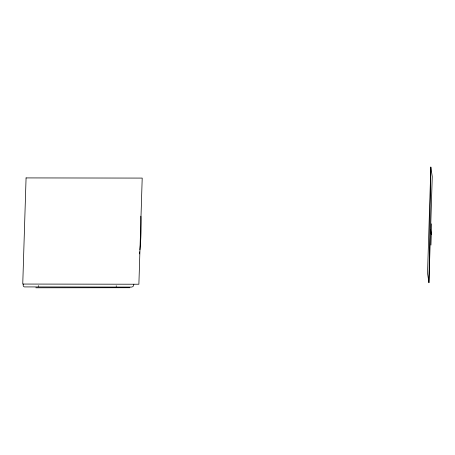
<?xml version="1.0" encoding="UTF-8"?>
<svg xmlns="http://www.w3.org/2000/svg" width="455" height="455" viewBox="0 0 455 455"><rect width="100%" height="100%" fill="white"/><g stroke="black" fill="none" stroke-linecap="round" stroke-linejoin="round"><path stroke-width="0.68" d="M38.391 285.632L38.402 286.36M116.218 285.746L116.235 286.479M428.928 282.737L430.857 167.053L432.25 176.603L428.928 282.737L427.535 273.188L430.857 167.053M23.256 284.011L23.216 285.427A1.723 1.564 -8.3 0 0 23.398 286.172L24.115 286.809A1.45 1.319 -8.3 0 0 24.701 286.923L131.603 287.077L132.632 286.769A2.161 1.968 -8.3 0 0 133.275 286.161L133.861 284.273M430.953 245.063L431.619 223.832M129.92 287.725L35.831 287.787M430.589 229.673L431.289 234.45M140.834 216.199A278.705 253.611 -8.3 0 1 139.93 249.789M139.713 251.843A278.705 253.611 -8.3 0 1 139.486 253.896M26.072 177.916L22.75 284.056L138.883 284.227L142.205 178.087L26.072 177.916"/></g></svg>
